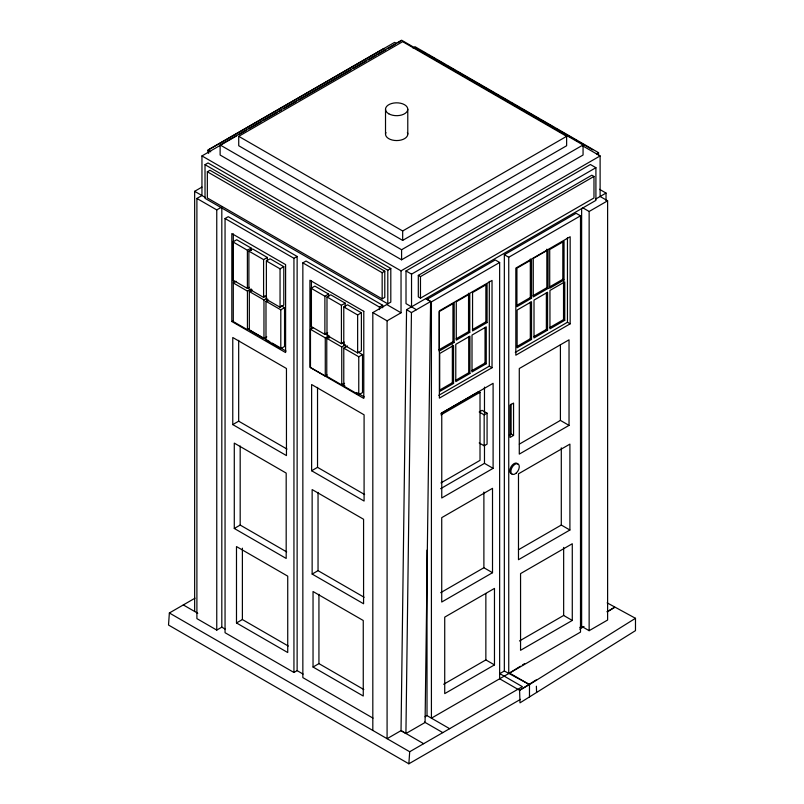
<?xml version="1.0" encoding="UTF-8"?>
<svg xmlns="http://www.w3.org/2000/svg" width="804" height="804" viewBox="0 0 804 804"><rect width="100%" height="100%" fill="white"/><g stroke="black" fill="none" stroke-linecap="round" stroke-linejoin="round"><path stroke-width="1.21" d="M416.422 309.721L406.01 303.621L406.01 270.948L590.387 164.508L595.915 167.694L595.915 200.367L406.563 309.681L401.035 730.635L387.086 738.685L387.086 320.836L372.815 312.595L372.815 730.444M423.648 743.69L401.035 730.635L405.919 733.539L411.447 312.595L430.602 301.53L425.718 298.626M430.602 301.53L425.075 722.484L405.919 733.539M195.01 598.176L169.363 612.98L168.518 625.04L408.854 763.8L520.479 699.359M408.854 763.8L409.698 751.74L522.399 686.666L499.797 673.611L504.339 670.988L529.474 684.586L635.482 618.296L607.151 602.869M520.399 666.245L508.741 673.531L508.741 257.26L580.508 215.824L580.508 632.105L431.416 718.173L431.416 301.882L499.646 262.486L499.646 678.787L519.585 690.294L519.997 702.847L635.482 630.637L635.482 618.296M522.52 664.918L524.64 663.591M579.764 629.12L584.005 626.467M607.321 611.884L614.748 607.251L607 611.723M536.178 679.923L519.585 690.294L529.474 684.586L529.474 696.917M383.92 48.421L208.638 149.624L208.638 153.353M207.904 152.649L207.904 150.177L394.623 42.371L396.503 43.456M220.125 144.971L401.588 40.2L583.061 144.971L583.061 155.031L401.588 259.803L220.125 155.031L220.125 144.971L401.588 249.742L583.061 144.971M225.03 629.019L221.814 627.16L216.758 630.085L196.9 618.618L196.9 198.447L201.955 195.523L201.955 155.926L236.768 135.836M238.939 134.58L246.557 130.178M248.737 128.921L261.782 121.384M263.963 120.128L277.018 112.59M279.189 111.334L281.37 110.078M283.541 108.821L296.596 101.284M298.776 100.028L350.996 69.888M353.167 68.631L366.222 61.094M368.403 59.838L376.011 55.436M378.192 54.18L385.809 49.788M387.98 48.531L395.598 44.13M397.769 42.873L401.035 40.994M238.728 136.328L402.673 41.677L566.629 136.328L566.629 145.745L402.673 240.396L238.728 145.745L238.728 136.328L402.673 230.979L566.629 136.328M205.02 164.679L208.025 162.951L390.804 268.476L390.804 302.123L387.799 303.852L205.02 198.327L205.02 164.679L387.799 270.214L390.804 268.476M412.924 47.949L415.045 46.722L598.568 152.69L598.568 155.132M207.342 171.785L209.965 170.267L384.784 271.199L384.784 297.379L382.161 298.887L207.342 197.965L207.342 171.785L382.161 272.707L384.784 271.199M194.648 611.472L194.648 191.312L201.945 187.101M196.9 198.447L216.758 209.914L221.814 206.99M297.128 670.636L293.942 672.476L225.05 632.708L225.05 218.527L228.235 216.688L297.128 256.456L297.128 670.636L303.068 674.074M249.26 287.35L247.391 288.425L232.959 280.093L232.959 241.914L236.708 239.743L251.139 248.074L251.139 250.536M232.959 241.914L247.391 250.245L251.139 248.074M266.405 295.751L263.591 297.379L248.888 288.887L248.888 251.129L252.637 248.969L267.34 257.461L267.34 261.109M248.888 251.129L263.591 259.622L267.34 257.461M266.375 260.938L270.124 258.777L283.802 266.677L283.802 305.078L280.053 307.239L266.375 299.349L266.375 260.938L280.053 268.837L283.802 266.677M236.105 281.33L233.291 282.948L247.441 291.118L251.19 288.948L251.19 291.44M225.05 218.527L293.942 258.295L297.128 256.456M266.767 336.846L263.963 338.464L249.34 330.032L249.34 291.52L252.154 289.892M373.006 718.133L302.847 677.621L302.847 262.868L306.033 261.029L382.674 305.269L382.674 307.771M249.34 291.52L263.963 299.952L266.767 298.334M281.37 305.832L284.546 307.661L284.546 346.494L280.797 348.665L265.993 340.112L265.993 301.279L267.863 300.193M231.823 321.51L285.601 352.554L285.601 264.606L231.823 233.552L231.823 321.51L233.321 320.635M327.69 332.786L324.886 334.414L311.108 326.464L311.108 288.274L314.856 286.113L328.635 294.063L328.635 296.525M265.993 301.279L280.797 309.821L284.546 307.661M233.321 233.924L233.291 321.57L247.441 329.73L249.31 328.655M311.108 288.274L324.886 296.224L328.635 294.063M344.223 342.082L341.419 343.71L326.987 335.379L326.987 296.967L330.735 294.807L345.167 303.138L345.167 306.857M596.457 153.906L598.568 152.69M326.987 296.967L341.419 305.299L345.167 303.138M201.955 155.926L401.035 270.868L600.116 155.926L600.116 196.477L607.613 200.809L607.613 620.025L589.141 630.688L581.634 626.366L579.795 627.432M343.78 306.947L347.519 304.786L361.388 312.786L361.388 350.765L357.639 352.926L343.78 344.916L343.78 306.947L357.639 314.957L361.388 312.786M327.148 374.965L325.278 376.041L310.475 367.498L310.475 329.308L313.289 327.69M406.01 270.948L411.537 274.144L595.915 167.694M418.311 275.38L591.824 175.202L593.975 176.448L593.975 197.975L420.472 298.143L418.311 296.907L418.311 275.38L420.472 276.616L593.975 176.448M310.475 329.308L325.278 337.851L329.027 335.69L329.027 338.152M302.847 262.868L379.488 307.108L382.674 305.269M344.564 383.317L341.75 384.935L326.766 376.282L326.766 338.313L329.57 336.685M372.815 312.595L386.764 304.545L401.035 312.786L401.035 270.868M595.774 198.99L606.035 193.06L606.035 200.588M326.766 338.313L341.75 346.966L344.564 345.348M387.086 320.836L401.035 312.786M504.339 670.988L504.339 254.717L576.106 213.281L580.508 215.824M358.232 352.152L362.514 354.624L362.514 392.593L358.765 394.754L343.78 386.101L343.78 348.132L347.519 345.961M582.709 207.764L589.141 211.472L607.613 200.809M232.768 424.592L286.455 455.587L286.455 368.503L232.768 337.509L232.768 424.592L238.677 421.185L286.988 449.074M343.78 348.132L358.765 356.785L362.514 354.624M456.099 338.846L468.551 331.66L469.767 332.364L469.767 293.952L456.28 301.741L456.28 340.152L469.767 332.364M472.38 329.64L485.867 321.851L487.083 322.555L487.083 284.154L472.561 292.535L472.561 330.936L487.083 322.555M439.034 349.78L452.953 341.74L454.17 342.444L454.17 302.967L439.175 311.62L439.175 351.107L454.17 342.444M533.102 295.631L546.851 287.691L548.067 288.395L548.067 249.883L533.263 258.436L533.263 296.947L548.067 288.395M516.751 305.379L530.318 297.55L531.534 298.254L531.534 259.742L516.922 268.174L516.922 306.686L531.534 298.254M549.514 286.968L562.82 279.289L564.036 279.993L564.036 241.26L549.705 249.541L549.705 288.264L564.036 279.993M471.807 370.674L485.033 363.036L486.249 363.74L486.249 326.856L472.008 335.077L472.008 371.961L486.249 363.74M455.577 380.362L468.712 372.775L469.928 373.478L469.928 336.162L455.778 344.323L455.778 381.649L469.928 373.478M439.547 390.141L452.35 382.754L453.567 383.458L453.567 345.489L439.698 353.489L439.698 391.468L453.567 383.458M516.922 346.504L530.318 338.775L531.534 339.479L531.534 301.721L517.113 310.053L517.113 347.8L531.534 339.479M533.826 336.655L546.368 329.419L547.584 330.122L547.584 292.254L534.007 300.103L534.007 337.961L547.584 330.122M549.785 327.54L563.534 319.61L564.75 320.304L564.75 281.902L549.946 290.455L549.946 328.856L564.75 320.304M438.803 395.327L489.314 366.162L492.028 367.729L492.028 280.435L439.376 310.826L439.376 398.131L492.028 367.729M515.284 352.373L567.453 322.263L570.167 323.831L570.167 236.738L515.826 268.114L515.826 355.197L570.167 323.831M311.62 470.752L364.091 501.043L364.091 414.824L311.62 384.533L311.62 470.752L317.53 467.345L364.634 494.54M234.286 528.469L286.184 558.438L286.184 473.084L234.286 443.115L234.286 528.469L240.185 525.062L286.686 551.906M440.833 413.547L478.802 391.618L480.018 392.322L480.018 460.37L440.964 482.913M440.964 414.874L480.018 392.322M487.073 413.196L482.098 410.321L479.194 412L484.169 414.864L487.073 413.196L487.073 444.13L484.169 445.808L479.194 442.944M509.384 435.014L511.113 434.009L513.555 435.416L513.555 403.075L510.088 405.075L510.088 437.416L513.555 435.416M440.632 488.691L484.48 463.365L493.103 468.35L493.103 383.317L441.758 412.954L441.758 497.988L493.103 468.35M519.314 444.14L560.408 420.412L569.031 425.386L569.031 339.821L519.284 368.533L519.284 454.109L569.031 425.386M312.143 574.066L363.579 603.764L363.579 519.273L312.143 489.576L312.143 574.066L318.042 570.659L364.122 597.261M236.487 622.949L287.731 652.536L287.731 576.156L236.487 546.569L236.487 622.949L242.386 619.542L288.294 646.044M440.672 592.689L483.887 567.735L492.51 572.709L492.51 488.329L441.728 517.645L441.728 602.025L492.51 572.709M313.037 667.029L363.257 696.023L363.257 620.507L313.037 591.523L313.037 667.029L318.937 663.622L363.81 689.53M518.429 549.785L561.292 525.042L569.905 530.017L569.905 444.12L518.479 473.817L518.479 559.715L569.905 530.017M443.677 684.264L485.857 659.913L494.47 664.898L494.47 588.407L444.723 617.13L444.723 693.611L494.47 664.898M519.484 640.969L563.654 615.462L572.277 620.447L572.277 543.745L520.56 573.604L520.56 650.295L572.277 620.447M425.065 716.756L427.014 715.63L449.627 728.685M422.351 51.466L425.607 53.345M427.778 54.602L429.949 55.858M432.12 57.104L435.376 58.983M437.547 60.24L445.155 64.632M447.325 65.878L454.923 70.27M457.094 71.526L493.998 92.832M496.168 94.088L499.435 95.967M501.606 97.224L509.203 101.605M511.374 102.862L513.545 104.118M515.716 105.364L518.972 107.244M521.143 108.5L528.741 112.892M530.911 114.138L538.509 118.53M540.68 119.786L553.705 127.303M555.876 128.56L577.594 141.092M579.764 142.348L592.789 149.866M582.709 145.886L600.116 155.926M599.523 189.302L606.035 193.06M504.339 254.717L508.741 257.26M499.646 262.486L495.244 259.953L427.014 299.339L431.416 301.882M207.904 150.177L210.718 151.795M194.648 191.312L205.09 197.342M264.576 295.983L266.667 297.189M342.283 342.946L344.424 344.182M324.796 333.248L327.972 335.077M248.386 329.328L269.893 341.75M272.043 342.996L286.023 351.067M341.589 383.86L344.815 385.729M356.674 392.573L364.212 396.925M509.535 673.069L529.474 684.586M424.492 722.062L442.803 732.625M183.312 604.93L197.774 613.281M169.363 612.98L409.698 751.74M406.563 309.681L411.447 312.595M536.379 686.194L536.59 692.475M589.141 211.472L589.141 630.688M581.634 208.397L581.634 626.366M567.453 237.662L567.453 322.263M563.654 547.423L563.654 615.462M563.534 281.199L563.534 319.61M562.82 241.803L562.82 279.289M561.292 447.858L561.292 525.042M560.408 344.765L560.408 420.412M546.851 249.18L546.851 287.691M546.368 292.777L546.368 329.419M530.318 259.039L530.318 297.55M530.318 302.234L530.318 338.775M511.113 404.151L511.113 434.009M489.314 281.36L489.314 366.162M485.867 284.686L485.867 321.851M485.857 593.463L485.857 659.913M485.033 327.379L485.033 363.036M484.48 387.096L484.48 413.356M484.48 444.612L484.48 463.365M484.169 414.864L484.169 445.808M483.887 492.038L483.887 567.735M468.712 336.695L468.712 372.775M468.551 293.249L468.551 331.66M452.953 303.49L452.953 341.74M452.35 344.785L452.35 382.754M427.014 550.117L427.014 715.63M420.472 276.616L420.472 298.143M411.537 274.144L411.537 306.816M407.779 109.243L407.779 134.127M402.673 230.979L402.673 240.396M401.588 249.742L401.588 259.803M387.799 270.214L387.799 303.852M385.518 109.243L385.518 134.127M382.161 272.707L382.161 298.887M379.488 307.108L379.488 309.61M358.765 356.785L358.765 394.754M357.639 314.957L357.639 352.926M345.499 344.805L345.499 347.248M341.75 346.966L341.75 384.935M341.419 305.299L341.419 343.71M325.278 337.851L325.278 376.041M324.886 296.224L324.886 334.414M318.937 594.297L318.937 663.622M318.042 492.38L318.042 570.659M317.53 387.367L317.53 467.345M311.419 280.606L311.419 329.127M293.942 258.295L293.942 672.476M280.797 309.821L280.797 348.665M280.053 268.837L280.053 307.239M267.702 299.038L267.702 301.52M263.963 299.952L263.963 338.464M263.591 259.622L263.591 297.379M247.391 250.245L247.391 288.425M247.441 291.118L247.441 329.73M242.386 548.177L242.386 619.542M240.185 445.989L240.185 525.062M238.677 340.323L238.677 421.185M221.814 208.246L221.814 627.16M216.758 209.914L216.758 630.085M511.937 473.918A5.96 3.447 -60 0 1 511.063 466.762A5.96 3.447 -60 0 1 517.696 463.938M407.407 132.469A11.125 6.422 0 0 1 396.653 140.559A11.125 6.422 0 0 1 385.9 132.469M363.79 311.329L309.922 280.224L309.922 367.307L363.79 398.412L363.79 311.329M516.168 473.154A5.96 3.447 -60 0 0 518.057 463.918A5.96 3.447 -60 0 0 511.002 470.169A5.96 3.447 -60 0 0 516.168 473.154M388.784 113.796A11.125 6.422 0 0 0 407.407 110.912A11.125 6.422 0 0 0 393.769 103.043A11.125 6.422 0 0 0 388.784 113.796"/></g></svg>
